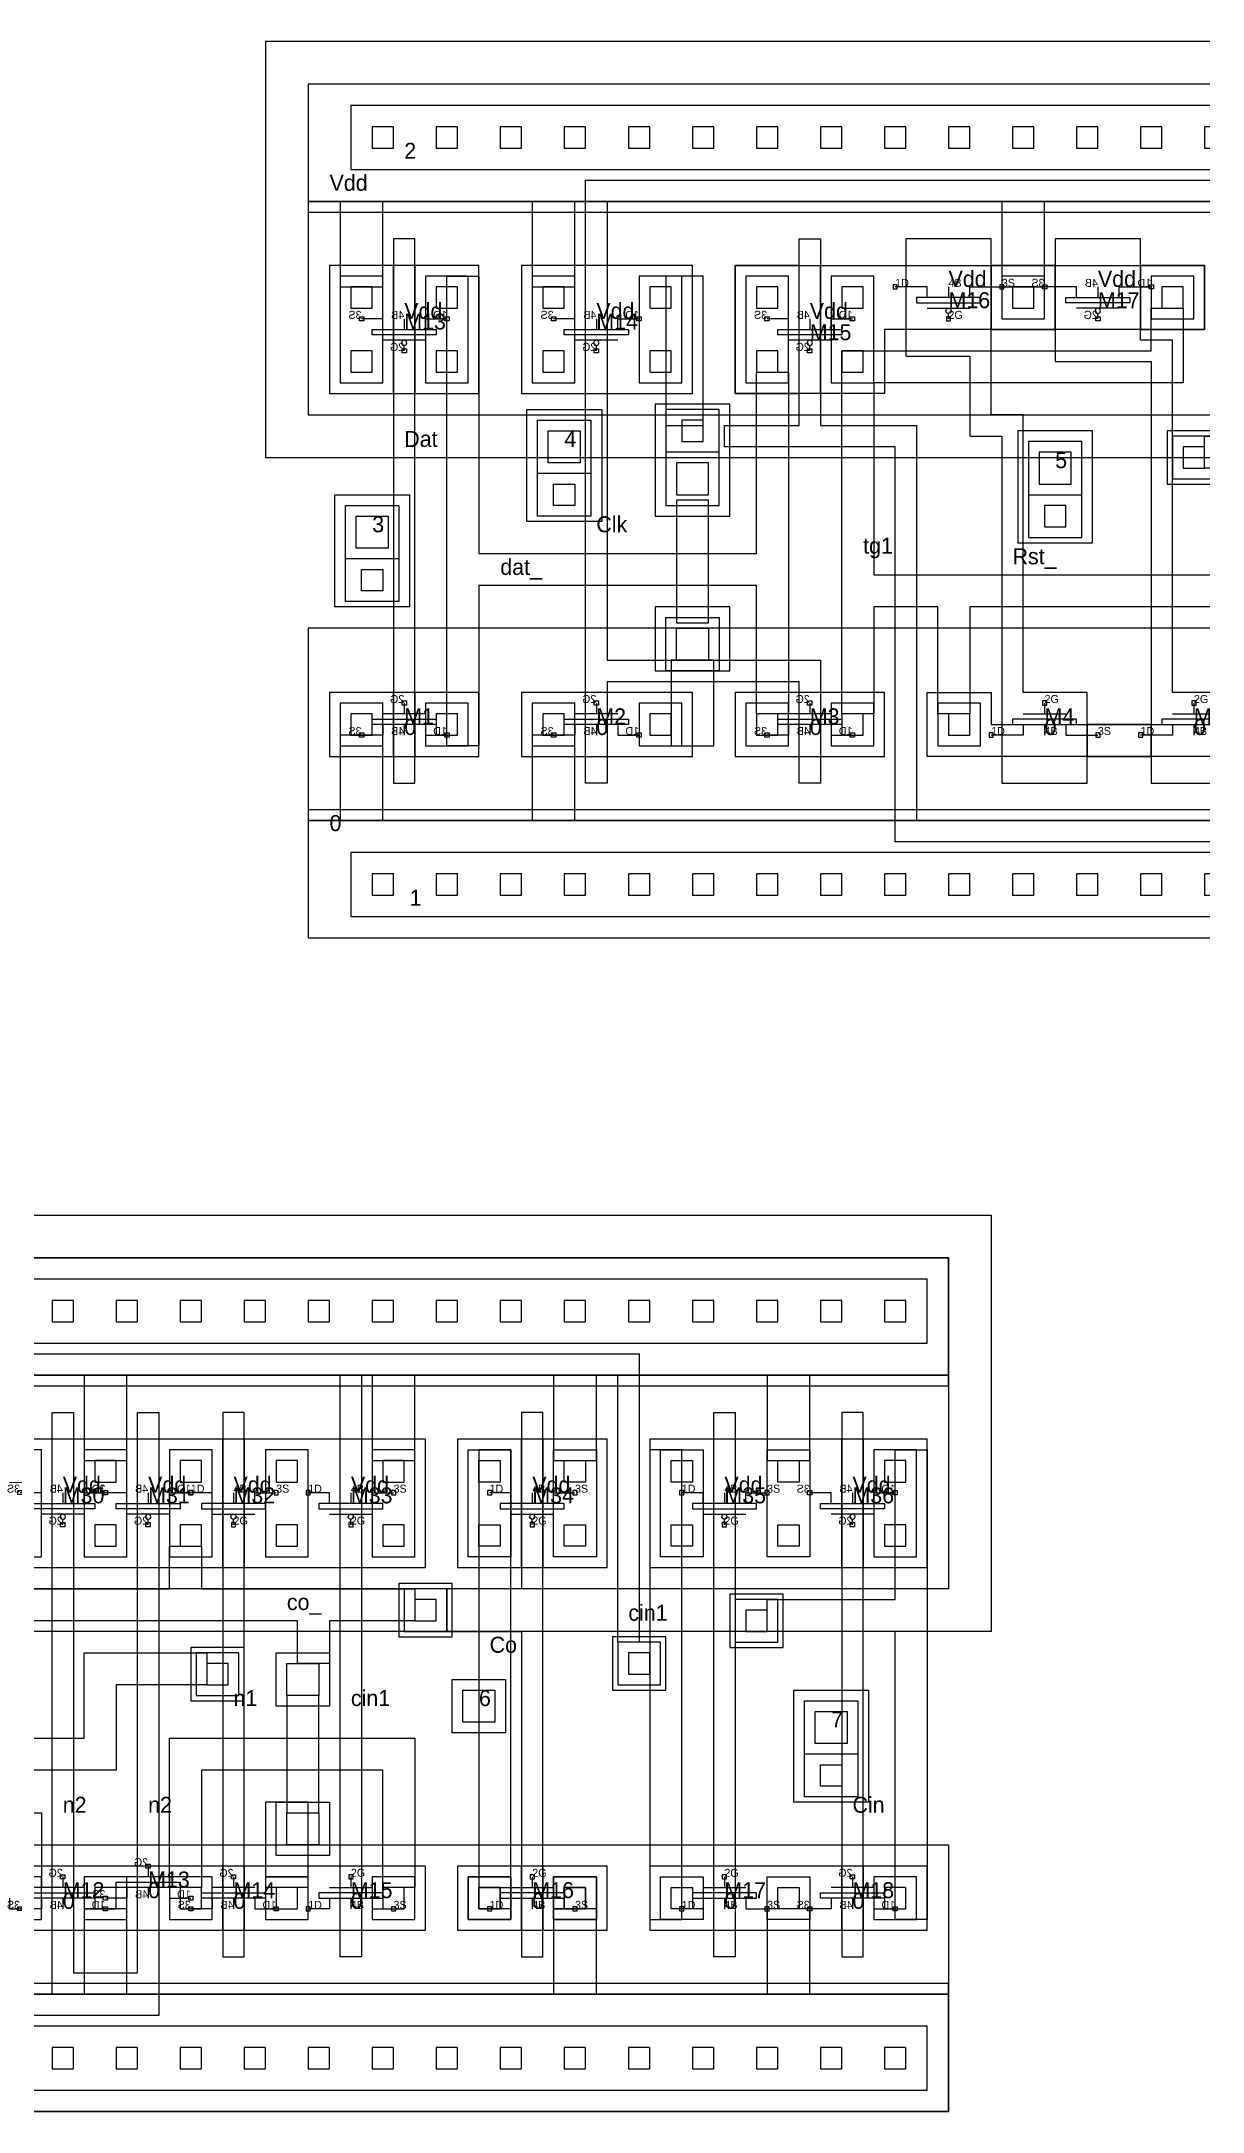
# Model space of a CAD drawing. Extents: x -4 to 794, y 0 to 644.
# Drawn here: x 165 to 273.8, y 0 to 194 of the extents above; entities that cross this region are included whole.
import ezdxf

# ---------------------------------------------------------------- set-up
doc = ezdxf.new("R2010")
doc.units = 0
for name, color, linetype in [('LAYER1', 7, 'CONTINUOUS'), ('LAYER10', 7, 'CONTINUOUS'), ('LAYER2', 7, 'CONTINUOUS'), ('LAYER25', 7, 'CONTINUOUS'), ('LAYER4', 7, 'CONTINUOUS'), ('LAYER42', 7, 'CONTINUOUS'), ('LAYER43', 7, 'CONTINUOUS'), ('LAYER44', 7, 'CONTINUOUS'), ('LAYER45', 7, 'CONTINUOUS'), ('LAYER46', 7, 'CONTINUOUS'), ('LAYER49', 7, 'CONTINUOUS'), ('LAYER5', 7, 'CONTINUOUS'), ('LAYER50', 7, 'CONTINUOUS'), ('LAYER51', 7, 'CONTINUOUS'), ('LAYER6', 7, 'CONTINUOUS'), ('LAYER8', 7, 'CONTINUOUS'), ('LAYER9', 7, 'CONTINUOUS')]:
    doc.layers.add(name, color=color, linetype=linetype)

# ---------------------------------------------------------------- blocks, each defined once
blk = doc.blocks.new('CCM1_1')
at = {"layer": 'LAYER25'}
blk.add_lwpolyline([(-1, -1), (1, -1), (1, 1), (-1, 1), (-1, -1)], dxfattribs=at)
at = {"layer": 'LAYER49'}
blk.add_lwpolyline([(-2, -2), (2, -2), (2, 2), (-2, 2), (-2, -2)], dxfattribs=at)
blk = doc.blocks.new('CCM1_2')
at = {"layer": 'LAYER25'}
for points in [[(-1, 5), (1, 5), (1, 7), (-1, 7), (-1, 5)], [(-1, -1), (1, -1), (1, 1), (-1, 1), (-1, -1)]]:
    blk.add_lwpolyline(points, dxfattribs=at)
at = {"layer": 'LAYER49'}
blk.add_lwpolyline([(-2, -2), (2, -2), (2, 8), (-2, 8), (-2, -2)], dxfattribs=at)
blk = doc.blocks.new('CCONT')
at = {"layer": 'LAYER25'}
blk.add_lwpolyline([(-1, -1), (1, -1), (1, 1), (-1, 1), (-1, -1)], dxfattribs=at)
blk = doc.blocks.new('CONT')
at = {"layer": 'LAYER25'}
blk.add_lwpolyline([(-1, -1), (1, -1), (1, 1), (-1, 1), (-1, -1)], dxfattribs=at)
blk = doc.blocks.new('M1V1M2')
at = {"layer": 'LAYER49'}
blk.add_lwpolyline([(-2.5, -2.5), (2.5, -2.5), (2.5, 2.5), (-2.5, 2.5), (-2.5, -2.5)], dxfattribs=at)
at = {"layer": 'LAYER50'}
blk.add_lwpolyline([(-1.5, -1.5), (1.5, -1.5), (1.5, 1.5), (-1.5, 1.5), (-1.5, -1.5)], dxfattribs=at)
at = {"layer": 'LAYER51'}
blk.add_lwpolyline([(-2.5, -2.5), (2.5, -2.5), (2.5, 2.5), (-2.5, 2.5), (-2.5, -2.5)], dxfattribs=at)
blk = doc.blocks.new('NMOS2X6_TOK')
at = {"layer": 'LAYER1'}
for points in [[(0, 2), (0, 1)], [(-2, 0), (-2, -1), (-4, -1)], [(-3, 0), (3, 0), (3, 0.5), (-3, 0.5), (-3, 0)], [(-2, 1), (2, 1)], [(0, 0), (0, -1)], [(2, 0), (2, -1), (4, -1)]]:
    blk.add_lwpolyline(points, dxfattribs=at)
at = {"layer": 'LAYER8'}
blk.add_lwpolyline([(-0.2, 1.8), (0.2, 1.8), (0.2, 2.2), (-0.2, 2.2), (-0.2, 1.8)], dxfattribs=at)
at = {"layer": 'LAYER9'}
for points in [[(-4.2, -1.2), (-3.8, -1.2), (-3.8, -0.8), (-4.2, -0.8), (-4.2, -1.2)], [(3.8, -1.2), (4.2, -1.2), (4.2, -0.8), (3.8, -0.8), (3.8, -1.2)]]:
    blk.add_lwpolyline(points, dxfattribs=at)
at = {"layer": 'LAYER5'}
for s, p in [('2G', (0, 2)), ('1D', (-4, -1)), ('4B', (0, -1)), ('3S', (4, -1))]:
    blk.add_text(s, height=0.75, dxfattribs=at).set_placement(p)
blk = doc.blocks.new('NMOS8X3_TOK')
at = {"layer": 'LAYER1'}
for points in [[(0, 2), (0, 1)], [(-2, 0), (-2, -1), (-5, -1)], [(-3, 0), (3, 0), (3, 0.5), (-3, 0.5), (-3, 0)], [(-2, 1), (2, 1)], [(0, 0), (0, -1)], [(2, 0), (2, -1), (5, -1)]]:
    blk.add_lwpolyline(points, dxfattribs=at)
at = {"layer": 'LAYER8'}
blk.add_lwpolyline([(-0.2, 1.8), (0.2, 1.8), (0.2, 2.2), (-0.2, 2.2), (-0.2, 1.8)], dxfattribs=at)
at = {"layer": 'LAYER9'}
for points in [[(-5.2, -1.2), (-4.8, -1.2), (-4.8, -0.8), (-5.2, -0.8), (-5.2, -1.2)], [(4.8, -1.2), (5.2, -1.2), (5.2, -0.8), (4.8, -0.8), (4.8, -1.2)]]:
    blk.add_lwpolyline(points, dxfattribs=at)
at = {"layer": 'LAYER5'}
for s, p in [('2G', (0, 2)), ('1D', (-5, -1)), ('4B', (0, -1)), ('3S', (5, -1))]:
    blk.add_text(s, height=0.75, dxfattribs=at).set_placement(p)
blk = doc.blocks.new('P1CCM1')
at = {"layer": 'LAYER25'}
blk.add_lwpolyline([(-1, -1), (1, -1), (1, 1), (-1, 1), (-1, -1)], dxfattribs=at)
at = {"layer": 'LAYER46'}
blk.add_lwpolyline([(-2.5, -2.5), (2.5, -2.5), (2.5, 2.5), (-2.5, 2.5), (-2.5, -2.5)], dxfattribs=at)
at = {"layer": 'LAYER49'}
blk.add_lwpolyline([(-2, -2), (2, -2), (2, 2), (-2, 2), (-2, -2)], dxfattribs=at)
blk = doc.blocks.new('P1CCM1V1M2')
at = {"layer": 'LAYER25'}
blk.add_lwpolyline([(-1, -5.5), (1, -5.5), (1, -3.5), (-1, -3.5), (-1, -5.5)], dxfattribs=at)
at = {"layer": 'LAYER46'}
blk.add_lwpolyline([(-3.5, -7), (3.5, -7), (3.5, 3.5), (-3.5, 3.5), (-3.5, -7)], dxfattribs=at)
at = {"layer": 'LAYER49'}
blk.add_lwpolyline([(-2.5, -6.5), (2.5, -6.5), (2.5, 2.5), (-2.5, 2.5), (-2.5, -6.5)], dxfattribs=at)
at = {"layer": 'LAYER50'}
blk.add_lwpolyline([(-1.5, -1.5), (1.5, -1.5), (1.5, 1.5), (-1.5, 1.5), (-1.5, -1.5)], dxfattribs=at)
at = {"layer": 'LAYER51'}
blk.add_lwpolyline([(-2.5, -2.5), (2.5, -2.5), (2.5, 2.5), (-2.5, 2.5), (-2.5, -2.5)], dxfattribs=at)
blk = doc.blocks.new('PMOS2X12_TOK')
at = {"layer": 'LAYER1'}
for points in [[(-2, 0), (-2, 1), (-4, 1)], [(-3, -0.5), (3, -0.5), (3, 0), (-3, 0), (-3, -0.5)], [(0, 1), (0, 0)], [(2, 0), (2, 1), (4, 1)], [(-2, -1), (2, -1)], [(0, -1.5), (-0.18, -1.43), (-0.25, -1.25), (-0.18, -1.07), (0, -1), (0.18, -1.07), (0.25, -1.25), (0.18, -1.43), (0, -1.5)], [(0, -2), (0, -1.5)]]:
    blk.add_lwpolyline(points, dxfattribs=at)
at = {"layer": 'LAYER10'}
for points in [[(-4.2, 0.8), (-3.8, 0.8), (-3.8, 1.2), (-4.2, 1.2), (-4.2, 0.8)], [(3.8, 0.8), (4.2, 0.8), (4.2, 1.2), (3.8, 1.2), (3.8, 0.8)]]:
    blk.add_lwpolyline(points, dxfattribs=at)
at = {"layer": 'LAYER8'}
blk.add_lwpolyline([(-0.2, -2.2), (0.2, -2.2), (0.2, -1.8), (-0.2, -1.8), (-0.2, -2.2)], dxfattribs=at)
at = {"layer": 'LAYER5'}
for s, p in [('1D', (-4, 1)), ('4B', (0, 1)), ('3S', (4, 1)), ('2G', (0, -2))]:
    blk.add_text(s, height=0.75, dxfattribs=at).set_placement(p)
blk = doc.blocks.new('PMOS8X6_TOK')
at = {"layer": 'LAYER1'}
for points in [[(-2, 0), (-2, 1), (-5, 1)], [(-3, -0.5), (3, -0.5), (3, 0), (-3, 0), (-3, -0.5)], [(0, 1), (0, 0)], [(2, 0), (2, 1), (5, 1)], [(-2, -1), (2, -1)], [(0, -1.5), (-0.18, -1.43), (-0.25, -1.25), (-0.18, -1.07), (0, -1), (0.18, -1.07), (0.25, -1.25), (0.18, -1.43), (0, -1.5)], [(0, -2), (0, -1.5)]]:
    blk.add_lwpolyline(points, dxfattribs=at)
at = {"layer": 'LAYER10'}
for points in [[(-5.2, 0.8), (-4.8, 0.8), (-4.8, 1.2), (-5.2, 1.2), (-5.2, 0.8)], [(4.8, 0.8), (5.2, 0.8), (5.2, 1.2), (4.8, 1.2), (4.8, 0.8)]]:
    blk.add_lwpolyline(points, dxfattribs=at)
at = {"layer": 'LAYER8'}
blk.add_lwpolyline([(-0.2, -2.2), (0.2, -2.2), (0.2, -1.8), (-0.2, -1.8), (-0.2, -2.2)], dxfattribs=at)
at = {"layer": 'LAYER5'}
for s, p in [('1D', (-5, 1)), ('4B', (0, 1)), ('3S', (5, 1)), ('2G', (0, -2))]:
    blk.add_text(s, height=0.75, dxfattribs=at).set_placement(p)
blk = doc.blocks.new('DFF2')
at = {"layer": 'LAYER10'}
for points in [[(2, 51), (8, 51), (8, 63), (2, 63), (2, 51)], [(10, 51), (16, 51), (16, 63), (10, 63), (10, 51)], [(20, 51), (26, 51), (26, 63), (20, 63), (20, 51)], [(28, 51), (36, 51), (36, 63), (28, 63), (28, 51)], [(40, 51), (46, 51), (46, 63), (40, 63), (40, 51)], [(48, 63), (56, 63), (56, 57), (54, 57), (54, 51), (48, 51), (48, 63)], [(64, 57), (70, 57), (70, 63), (64, 63), (64, 57)], [(78, 57), (84, 57), (84, 63), (78, 63), (78, 57)], [(88, 51), (94, 51), (94, 63), (88, 63), (88, 51)], [(96, 51), (106, 51), (106, 63), (96, 63), (96, 51)], [(108, 51), (114, 51), (114, 63), (108, 63), (108, 51)], [(116, 63), (116, 51), (122, 51), (122, 57), (124, 57), (124, 63), (116, 63)], [(132, 63), (139, 63), (139, 51), (133, 51), (133, 57), (132, 57), (132, 63)], [(141, 51), (147, 51), (147, 63), (141, 63), (141, 51)], [(151, 51), (157, 51), (157, 63), (151, 63), (151, 51)], [(159, 51), (165, 51), (165, 63), (159, 63), (159, 51)], [(167, 51), (173, 51), (173, 63), (167, 63), (167, 51)]]:
    blk.add_lwpolyline(points, dxfattribs=at)
at = {"layer": 'LAYER42'}
blk.add_lwpolyline([(-4, 45), (180, 45), (180, 84), (-4, 84), (-4, 45)], dxfattribs=at)
at = {"layer": 'LAYER43'}
for points in [[(4, 72), (172, 72), (172, 78), (4, 78), (4, 72)], [(2, 51), (16, 51), (16, 63), (2, 63), (2, 51)], [(20, 51), (36, 51), (36, 63), (20, 63), (20, 51)], [(40, 63), (84, 63), (84, 57), (54, 57), (54, 51), (40, 51), (40, 63)], [(88, 63), (88, 51), (122, 51), (122, 57), (133, 57), (133, 51), (147, 51), (147, 63), (88, 63)], [(151, 51), (165, 51), (165, 63), (151, 63), (151, 51)], [(159, 51), (173, 51), (173, 63), (159, 63), (159, 51)], [(2, 17), (16, 17), (16, 23), (2, 23), (2, 17)], [(20, 17), (36, 17), (36, 23), (20, 23), (20, 17)], [(40, 17), (54, 17), (54, 23), (40, 23), (40, 17)], [(58, 23), (64, 23), (64, 20), (88, 20), (88, 23), (122, 23), (122, 20), (133, 20), (133, 23), (147, 23), (147, 17), (58, 17), (58, 23)], [(151, 17), (165, 17), (165, 23), (151, 23), (151, 17)], [(159, 17), (173, 17), (173, 23), (159, 23), (159, 17)], [(4, 2), (172, 2), (172, 8), (4, 8), (4, 2)]]:
    blk.add_lwpolyline(points, dxfattribs=at)
at = {"layer": 'LAYER44'}
for points in [[(0, 49), (176, 49), (176, 69), (0, 69), (0, 49)], [(0, 0), (176, 0), (176, 11), (0, 11), (0, 0)]]:
    blk.add_lwpolyline(points, dxfattribs=at)
at = {"layer": 'LAYER45'}
for points in [[(0, 69), (176, 69), (176, 80), (0, 80), (0, 69)], [(0, 11), (176, 11), (176, 29), (0, 29), (0, 11)]]:
    blk.add_lwpolyline(points, dxfattribs=at)
at = {"layer": 'LAYER46'}
for points in [[(26, 14.5), (26, 71), (116, 71), (116, 48), (114, 48), (114, 69), (28, 69), (28, 26), (48, 26), (48, 14.5), (46, 14.5), (46, 24), (28, 24), (28, 14.5), (26, 14.5)], [(8, 65.5), (8, 14.5), (10, 14.5), (10, 65.5), (8, 65.5)], [(39, 48), (46, 48), (46, 65.5), (48, 65.5), (48, 48), (57, 48), (57, 11), (114, 11), (114, 26), (116, 26), (116, 9), (55, 9), (55, 46), (39, 46), (39, 48)], [(64, 65.5), (56, 65.5), (56, 54.5), (62, 54.5), (62, 47), (65, 47), (65, 14.5), (73, 14.5), (73, 23), (67, 23), (67, 49), (64, 49), (64, 65.5)], [(78, 65.5), (70, 65.5), (70, 54), (79, 54), (79, 14.5), (87, 14.5), (87, 23), (81, 23), (81, 56), (78, 56), (78, 65.5)], [(94, 65.5), (94, 14.5), (96, 14.5), (96, 65.5), (94, 65.5)], [(106, 65.5), (106, 14.5), (108, 14.5), (108, 65.5), (106, 65.5)], [(132, 65.5), (124, 65.5), (124, 14.5), (132, 14.5), (132, 23), (126, 23), (126, 54.5), (132, 54.5), (132, 65.5)], [(139, 65.5), (139, 14.5), (141, 14.5), (141, 65.5), (139, 65.5)], [(157, 65.5), (157, 33), (149, 33), (149, 31), (157, 31), (157, 14.5), (159, 14.5), (159, 65.5), (157, 65.5)], [(165, 65.5), (165, 14.5), (167, 14.5), (167, 65.5), (165, 65.5)], [(32.5, 25), (39.5, 25), (39.5, 31), (32.5, 31), (32.5, 25)]]:
    blk.add_lwpolyline(points, dxfattribs=at)
at = {"layer": 'LAYER49'}
for points in [[(0, 68), (176, 68), (176, 80), (0, 80), (0, 68)], [(3, 61), (7, 61), (7, 69), (3, 69), (3, 61)], [(21, 61), (25, 61), (25, 69), (21, 69), (21, 61)], [(65, 61), (69, 61), (69, 69), (65, 69), (65, 61)], [(99, 61), (103, 61), (103, 69), (99, 69), (99, 61)], [(134, 61), (138, 61), (138, 69), (134, 69), (134, 61)], [(160, 61), (164, 61), (164, 69), (160, 69), (160, 61)], [(13, 62), (16, 62), (16, 36), (42, 36), (42, 53), (45, 53), (45, 21), (42, 21), (42, 33), (16, 33), (16, 18), (13, 18), (13, 62)], [(33.5, 48), (37, 48), (37, 62), (33.5, 62), (33.5, 48)], [(170, 18), (173, 18), (173, 62), (170, 62), (170, 18)], [(79, 59), (82, 59), (82, 52), (53, 52), (53, 34), (91, 34), (91, 31), (62, 31), (62, 21), (59, 21), (59, 31), (53, 31), (53, 21), (50, 21), (50, 55), (79, 55), (79, 59)], [(89, 53), (92, 53), (92, 47), (110, 47), (110, 53), (113, 53), (113, 21), (110, 21), (110, 44), (84, 44), (84, 47), (89, 47), (89, 53)], [(118, 53), (121, 53), (121, 34), (136, 34), (136, 31), (121, 31), (121, 21), (118, 21), (118, 53)], [(129, 46), (143, 46), (143, 53), (146, 53), (146, 21), (143, 21), (143, 43), (129, 43), (129, 46)], [(152, 53), (155, 53), (155, 48), (164, 48), (164, 45), (155, 45), (155, 21), (152, 21), (152, 53)], [(34, 18), (38, 18), (38, 26), (34, 26), (34, 18)], [(3, 11), (7, 11), (7, 19), (3, 19), (3, 11)], [(21, 11), (25, 11), (25, 19), (21, 19), (21, 11)], [(89, 11), (93, 11), (93, 19), (89, 19), (89, 11)], [(134, 11), (138, 11), (138, 19), (134, 19), (134, 11)], [(160, 11), (164, 11), (164, 19), (160, 19), (160, 11)], [(0, 0), (176, 0), (176, 12), (0, 12), (0, 0)]]:
    blk.add_lwpolyline(points, dxfattribs=at)
at = {"layer": 'LAYER51'}
blk.add_lwpolyline([(34.5, 29.5), (37.5, 29.5), (37.5, 41), (34.5, 41), (34.5, 29.5)], dxfattribs=at)
at = {"layer": 'LAYER9'}
for points in [[(2, 17), (8, 17), (8, 23), (2, 23), (2, 17)], [(10, 17), (16, 17), (16, 23), (10, 23), (10, 17)], [(20, 17), (26, 17), (26, 23), (20, 23), (20, 17)], [(28, 17), (36, 17), (36, 23), (28, 23), (28, 17)], [(40, 17), (46, 17), (46, 23), (40, 23), (40, 17)], [(48, 17), (54, 17), (54, 23), (48, 23), (48, 17)], [(58, 23), (64, 23), (64, 20), (65, 20), (65, 17), (58, 17), (58, 23)], [(87, 20), (88, 20), (88, 23), (94, 23), (94, 17), (87, 17), (87, 20)], [(96, 17), (106, 17), (106, 23), (96, 23), (96, 17)], [(108, 17), (114, 17), (114, 23), (108, 23), (108, 17)], [(116, 23), (122, 23), (122, 20), (124, 20), (124, 17), (116, 17), (116, 23)], [(132, 20), (133, 20), (133, 23), (139, 23), (139, 17), (132, 17), (132, 20)], [(141, 17), (147, 17), (147, 23), (141, 23), (141, 17)], [(151, 17), (157, 17), (157, 23), (151, 23), (151, 17)], [(159, 17), (165, 17), (165, 23), (159, 23), (159, 17)], [(167, 17), (173, 17), (173, 23), (167, 23), (167, 17)], [(73, 17), (79, 17), (79, 20), (73, 20), (73, 17)]]:
    blk.add_lwpolyline(points, dxfattribs=at)
for name, p in [('CCONT', (7, 75)), ('CONT', (13, 75)), ('CONT', (19, 75)), ('CONT', (25, 75)), ('CONT', (31, 75)), ('CONT', (37, 75)), ('CONT', (43, 75)), ('CONT', (49, 75)), ('CONT', (55, 75)), ('CONT', (61, 75)), ('CONT', (67, 75)), ('CONT', (73, 75)), ('CONT', (79, 75)), ('CONT', (85, 75)), ('CONT', (91, 75)), ('CONT', (97, 75)), ('CONT', (103, 75)), ('CONT', (109, 75)), ('CONT', (115, 75)), ('CONT', (121, 75)), ('CONT', (127, 75)), ('CONT', (133, 75)), ('CONT', (139, 75)), ('CONT', (145, 75)), ('CONT', (151, 75)), ('CONT', (157, 75)), ('CONT', (163, 75)), ('CONT', (169, 75)), ('CCM1_2', (5, 54)), ('CCM1_2', (13, 54)), ('CCM1_2', (23, 54)), ('CCM1_2', (33, 54)), ('CCM1_2', (43, 54)), ('CCM1_2', (51, 54)), ('PMOS8X6_TOK', (60, 60)), ('CCM1_1', (67, 60)), ('CCM1_1', (81, 60)), ('CCM1_2', (91, 54)), ('CCM1_2', (101, 54)), ('CCM1_2', (111, 54)), ('CCM1_2', (119, 54)), ('PMOS8X6_TOK', (128, 60)), ('CCM1_2', (136, 54)), ('CCM1_2', (144, 54)), ('CCM1_2', (162, 54)), ('CCM1_2', (170, 54)), ('PMOS2X12_TOK', (95, 58)), ('PMOS2X12_TOK', (158, 57)), ('P1CCM1', (165, 47)), ('P1CCM1V1M2', (70, 44)), ('P1CCM1', (83, 45)), ('P1CCM1', (128, 44)), ('P1CCM1V1M2', (104, 38)), ('M1V1M2', (152, 40)), ('P1CCM1', (92, 33)), ('P1CCM1', (137, 33)), ('CCM1_1', (5, 20)), ('CCM1_1', (13, 20)), ('CCM1_1', (23, 20)), ('CCM1_1', (33, 20)), ('CCM1_1', (43, 20)), ('CCM1_1', (51, 20)), ('CCM1_1', (61, 20)), ('NMOS8X3_TOK', (69, 20)), ('NMOS8X3_TOK', (83, 20)), ('CCM1_1', (91, 20)), ('CCM1_1', (101, 20)), ('CCM1_1', (111, 20)), ('CCM1_1', (119, 20)), ('NMOS8X3_TOK', (128, 20)), ('CCM1_1', (136, 20)), ('CCM1_1', (144, 20)), ('NMOS2X6_TOK', (158, 20)), ('CCM1_1', (162, 20)), ('CCM1_1', (170, 20)), ('CCONT', (7, 5)), ('CONT', (13, 5)), ('CONT', (19, 5)), ('CONT', (25, 5)), ('CONT', (31, 5)), ('CONT', (37, 5)), ('CONT', (43, 5)), ('CONT', (49, 5)), ('CONT', (55, 5)), ('CONT', (61, 5)), ('CONT', (67, 5)), ('CONT', (73, 5)), ('CONT', (79, 5)), ('CONT', (85, 5)), ('CONT', (91, 5)), ('CONT', (97, 5)), ('CONT', (103, 5)), ('CONT', (109, 5)), ('CONT', (115, 5)), ('CONT', (121, 5)), ('CONT', (127, 5)), ('CONT', (133, 5)), ('CONT', (139, 5)), ('CONT', (145, 5)), ('CONT', (151, 5)), ('CONT', (157, 5)), ('CONT', (163, 5)), ('CONT', (169, 5))]:
    blk.add_blockref(name, p)
at = {"xscale": -1}
for name, p in [('PMOS8X6_TOK', (74, 60)), ('CCM1_2', (154, 54)), ('CCM1_2', (162, 54)), ('PMOS2X12_TOK', (9, 57)), ('PMOS2X12_TOK', (27, 57)), ('PMOS2X12_TOK', (47, 57)), ('PMOS2X12_TOK', (107, 58)), ('PMOS2X12_TOK', (115, 57)), ('PMOS2X12_TOK', (140, 58)), ('PMOS2X12_TOK', (166, 57)), ('P1CCM1V1M2', (24, 46)), ('P1CCM1V1M2', (6, 38)), ('M1V1M2', (172, 40)), ('P1CCM1', (147, 31)), ('M1V1M2', (36, 27.5)), ('NMOS2X6_TOK', (9, 20)), ('NMOS2X6_TOK', (27, 20)), ('NMOS2X6_TOK', (47, 20)), ('NMOS2X6_TOK', (95, 20)), ('NMOS2X6_TOK', (107, 20)), ('NMOS2X6_TOK', (115, 20)), ('NMOS2X6_TOK', (140, 19)), ('CCM1_1', (154, 20)), ('CCM1_1', (162, 20)), ('NMOS2X6_TOK', (166, 20))]:
    blk.add_blockref(name, p, dxfattribs=at)
at = {"rotation": 180}
blk.add_blockref('P1CCM1V1M2', (36, 43), dxfattribs=at)
at = {"layer": 'LAYER2'}
for s, p in [('q2', (144, 39)), ('tg1', (52, 36)), ('q1', (111, 36)), ('tg2', (119, 36)), ('dat_', (18, 34))]:
    blk.add_text(s, height=1.5, dxfattribs=at).set_placement(p)
at = {"layer": 'LAYER4'}
for s, p in [('Vdd', (2, 70)), ('Vdd', (60, 61)), ('Vdd', (74, 61)), ('Vdd', (128, 61)), ('Vdd', (95, 59)), ('Vdd', (107, 59)), ('Vdd', (140, 59)), ('Vdd', (9, 58)), ('Vdd', (27, 58)), ('Vdd', (47, 58)), ('Vdd', (115, 58)), ('Vdd', (158, 58)), ('Vdd', (166, 58)), ('Dat', (9, 46)), ('Clk', (27, 38)), ('Rst_', (66, 35)), ('Q', (153, 35)), ('Q_', (171, 35)), ('Set_', (107, 30)), ('0', (9, 19)), ('0', (27, 19)), ('0', (47, 19)), ('0', (69, 19)), ('0', (83, 19)), ('0', (95, 19)), ('0', (107, 19)), ('0', (115, 19)), ('0', (128, 19)), ('0', (140, 18)), ('0', (158, 19)), ('0', (166, 19)), ('0', (2, 10))]:
    blk.add_text(s, height=1.5, dxfattribs=at).set_placement(p)
at = {"layer": 'LAYER5'}
for s, p in [('2', (9, 73)), ('4', (24, 46)), ('5', (70, 44)), ('8', (152, 40)), ('7', (172, 40)), ('3', (6, 38)), ('6', (104, 38)), ('1', (9.5, 3))]:
    blk.add_text(s, height=1.5, dxfattribs=at).set_placement(p)
at = {"layer": 'LAYER6'}
for s, p in [('M16', (60, 59)), ('M17', (74, 59)), ('M21', (128, 59)), ('M13', (9, 57)), ('M14', (27, 57)), ('M18', (95, 57)), ('M19', (107, 57)), ('M22', (140, 57)), ('M15', (47, 56)), ('M20', (115, 56)), ('M23', (158, 56)), ('M24', (166, 56)), ('M1', (9, 20)), ('M2', (27, 20)), ('M3', (47, 20)), ('M4', (69, 20)), ('M5', (83, 20)), ('M6', (95, 20)), ('M7', (107, 20)), ('M8', (115, 20)), ('M9', (128, 20)), ('M11', (158, 20)), ('M12', (166, 20)), ('M10', (140, 19))]:
    blk.add_text(s, height=1.5, dxfattribs=at).set_placement(p)
blk = doc.blocks.new('FADD1')
at = {"layer": 'LAYER10'}
for points in [[(160, 51), (166, 51), (166, 63), (160, 63), (160, 51)], [(168, 51), (174, 51), (174, 63), (168, 63), (168, 51)], [(176, 51), (182, 51), (182, 63), (176, 63), (176, 51)], [(184, 51), (193, 51), (193, 63), (184, 63), (184, 51)], [(195, 51), (201, 51), (201, 63), (195, 63), (195, 51)], [(204, 51), (210, 51), (210, 63), (204, 63), (204, 51)], [(212, 51), (218, 51), (218, 63), (212, 63), (212, 51)], [(222, 51), (228, 51), (228, 63), (222, 63), (222, 51)], [(230, 51), (240, 51), (240, 63), (230, 63), (230, 51)], [(242, 51), (248, 51), (248, 63), (242, 63), (242, 51)]]:
    blk.add_lwpolyline(points, dxfattribs=at)
at = {"layer": 'LAYER42'}
blk.add_lwpolyline([(-4, 84), (254, 84), (254, 45), (86, 45), (86, 43), (51, 43), (51, 45), (-4, 45), (-4, 84)], dxfattribs=at)
at = {"layer": 'LAYER43'}
for points in [[(2, 72), (248, 72), (248, 78), (2, 78), (2, 72)], [(135, 51), (201, 51), (201, 63), (135, 63), (135, 51)], [(204, 51), (218, 51), (218, 63), (204, 63), (204, 51)], [(222, 51), (248, 51), (248, 63), (222, 63), (222, 51)], [(152, 17), (201, 17), (201, 23), (152, 23), (152, 17)], [(204, 17), (218, 17), (218, 23), (204, 23), (204, 17)], [(222, 17), (248, 17), (248, 23), (222, 23), (222, 17)], [(2, 2), (248, 2), (248, 8), (2, 8), (2, 2)]]:
    blk.add_lwpolyline(points, dxfattribs=at)
at = {"layer": 'LAYER44'}
for points in [[(0, 69), (250, 69), (250, 49), (82, 49), (82, 47), (55, 47), (55, 49), (0, 49), (0, 69)], [(0, 11), (250, 11), (250, 0), (0, 0), (0, 11)]]:
    blk.add_lwpolyline(points, dxfattribs=at)
at = {"layer": 'LAYER45'}
for points in [[(0, 80), (250, 80), (250, 69), (0, 69), (0, 80)], [(0, 25), (36, 25), (36, 29), (63, 29), (63, 25), (250, 25), (250, 11), (0, 11), (0, 25)]]:
    blk.add_lwpolyline(points, dxfattribs=at)
at = {"layer": 'LAYER46'}
for points in [[(124, 71), (221, 71), (221, 44), (219, 44), (219, 69), (195, 69), (195, 14.5), (193, 14.5), (193, 69), (160, 69), (160, 14.5), (158, 14.5), (158, 69), (126, 69), (126, 14.5), (124, 14.5), (124, 71)], [(80, 35.5), (82, 35.5), (82, 11), (166, 11), (166, 65.5), (168, 65.5), (168, 13), (174, 13), (174, 65.5), (176, 65.5), (176, 9), (80, 9), (80, 35.5)], [(182, 65.5), (182, 14.5), (184, 14.5), (184, 65.5), (182, 65.5)], [(210, 65.5), (210, 49), (203, 49), (203, 45), (210, 45), (210, 14.5), (212, 14.5), (212, 65.5), (210, 65.5)], [(230, 65.5), (230, 14.5), (228, 14.5), (228, 65.5), (230, 65.5)], [(240, 65.5), (240, 14.5), (242, 14.5), (242, 65.5), (240, 65.5)]]:
    blk.add_lwpolyline(points, dxfattribs=at)
at = {"layer": 'LAYER49'}
for points in [[(0, 68), (250, 68), (250, 80), (0, 80), (0, 68)], [(169, 61), (173, 61), (173, 69), (169, 69), (169, 61)], [(196, 61), (200, 61), (200, 69), (196, 69), (196, 61)], [(213, 61), (217, 61), (217, 69), (213, 69), (213, 61)], [(233, 61), (237, 61), (237, 69), (233, 69), (233, 61)], [(206, 21), (209, 21), (209, 62), (206, 62), (206, 21)], [(222, 18), (225, 18), (225, 62), (222, 62), (222, 18)], [(245, 62), (248, 62), (248, 18), (245, 18), (245, 45), (233, 45), (233, 48), (245, 48), (245, 62)], [(177, 53), (180, 53), (180, 49), (200, 49), (200, 46), (192, 46), (192, 42), (189, 42), (189, 46), (153, 46), (153, 49), (177, 49), (177, 53)], [(169, 43), (180.5, 43), (180.5, 40), (172, 40), (172, 32), (119, 32), (119, 35), (169, 35), (169, 43)], [(177, 21), (177, 35), (200, 35), (200, 21), (197, 21), (197, 32), (180, 32), (180, 21), (177, 21)], [(177, 35), (200, 35), (200, 21), (197, 21), (197, 32), (180, 32), (180, 21), (177, 21), (177, 35)], [(145, 28), (165, 28), (165, 21), (162, 21), (162, 25), (148, 25), (148, 21), (145, 21), (145, 28)], [(186, 22), (190, 22), (190, 29), (186, 29), (186, 22)], [(161, 18), (165, 18), (165, 22), (161, 22), (161, 18)], [(186, 18), (190, 18), (190, 21), (186, 21), (186, 18)], [(169, 11), (173, 11), (173, 19), (169, 19), (169, 11)], [(213, 11), (217, 11), (217, 19), (213, 19), (213, 11)], [(233, 11), (237, 11), (237, 19), (233, 19), (233, 11)], [(0, 0), (250, 0), (250, 12), (0, 12), (0, 0)]]:
    blk.add_lwpolyline(points, dxfattribs=at)
at = {"layer": 'LAYER51'}
blk.add_lwpolyline([(188, 28), (191, 28), (191, 39), (188, 39), (188, 28)], dxfattribs=at)
at = {"layer": 'LAYER9'}
for points in [[(160, 17), (166, 17), (166, 23), (160, 23), (160, 17)], [(168, 17), (174, 17), (174, 23), (168, 23), (168, 17)], [(176, 17), (182, 17), (182, 23), (176, 23), (176, 17)], [(184, 17), (193, 17), (193, 23), (184, 23), (184, 17)], [(195, 17), (201, 17), (201, 23), (195, 23), (195, 17)], [(204, 17), (210, 17), (210, 23), (204, 23), (204, 17)], [(212, 17), (218, 17), (218, 23), (212, 23), (212, 17)], [(222, 17), (228, 17), (228, 23), (222, 23), (222, 17)], [(230, 17), (240, 17), (240, 23), (230, 23), (230, 17)], [(242, 17), (248, 17), (248, 23), (242, 23), (242, 17)]]:
    blk.add_lwpolyline(points, dxfattribs=at)
for name, p in [('CONT', (167, 75)), ('CONT', (173, 75)), ('CONT', (179, 75)), ('CONT', (185, 75)), ('CONT', (191, 75)), ('CONT', (197, 75)), ('CONT', (203, 75)), ('CONT', (209, 75)), ('CONT', (215, 75)), ('CONT', (221, 75)), ('CONT', (227, 75)), ('CONT', (233, 75)), ('CONT', (239, 75)), ('CONT', (245, 75)), ('CCM1_2', (163, 54)), ('CCM1_2', (171, 54)), ('CCM1_2', (179, 54)), ('CCM1_2', (188, 54)), ('CCM1_2', (198, 54)), ('CCM1_2', (245, 54)), ('PMOS2X12_TOK', (183, 57)), ('PMOS2X12_TOK', (194, 57)), ('PMOS2X12_TOK', (211, 57)), ('PMOS2X12_TOK', (229, 57)), ('P1CCM1', (201, 47)), ('P1CCM1', (232, 46)), ('P1CCM1', (181.5, 41)), ('P1CCM1', (221, 42)), ('CCM1_1', (163, 20)), ('CCM1_1', (171, 20)), ('CCM1_1', (179, 20)), ('CCM1_1', (188, 20)), ('NMOS2X6_TOK', (194, 20)), ('CCM1_1', (198, 20)), ('CCM1_1', (207, 20)), ('NMOS2X6_TOK', (211, 20)), ('CCM1_1', (215, 20)), ('NMOS2X6_TOK', (229, 20)), ('CCM1_1', (245, 20)), ('CONT', (167, 5)), ('CONT', (173, 5)), ('CONT', (179, 5)), ('CONT', (185, 5)), ('CONT', (191, 5)), ('CONT', (197, 5)), ('CONT', (203, 5)), ('CONT', (209, 5)), ('CONT', (215, 5)), ('CONT', (221, 5)), ('CONT', (227, 5)), ('CONT', (233, 5)), ('CONT', (239, 5)), ('CONT', (245, 5))]:
    blk.add_blockref(name, p)
at = {"xscale": -1}
for name, p in [('CCM1_2', (207, 54)), ('CCM1_2', (215, 54)), ('CCM1_2', (225, 54)), ('CCM1_2', (235, 54)), ('PMOS2X12_TOK', (167, 57)), ('PMOS2X12_TOK', (175, 57)), ('PMOS2X12_TOK', (241, 57)), ('M1V1M2', (189.5, 40.5)), ('M1V1M2', (206, 38)), ('P1CCM1V1M2', (239, 36)), ('M1V1M2', (189.5, 26.5)), ('NMOS2X6_TOK', (175, 21)), ('NMOS2X6_TOK', (167, 20)), ('NMOS2X6_TOK', (183, 20)), ('CCM1_1', (207, 20)), ('CCM1_1', (215, 20)), ('CCM1_1', (225, 20)), ('CCM1_1', (235, 20)), ('NMOS2X6_TOK', (241, 20))]:
    blk.add_blockref(name, p, dxfattribs=at)
at = {"layer": 'LAYER2'}
for s, p in [('co_', (188, 47)), ('cin1', (220, 46)), ('n1', (183, 38)), ('cin1', (194, 38)), ('n2', (167, 28)), ('n2', (175, 28))]:
    blk.add_text(s, height=1.5, dxfattribs=at).set_placement(p)
at = {"layer": 'LAYER4'}
for s, p in [('Vdd', (167, 58)), ('Vdd', (175, 58)), ('Vdd', (183, 58)), ('Vdd', (194, 58)), ('Vdd', (211, 58)), ('Vdd', (229, 58)), ('Vdd', (241, 58)), ('Co', (207, 43)), ('Cin', (241, 28)), ('0', (175, 20)), ('0', (167, 19)), ('0', (183, 19)), ('0', (194, 19)), ('0', (211, 19)), ('0', (229, 19)), ('0', (241, 19))]:
    blk.add_text(s, height=1.5, dxfattribs=at).set_placement(p)
at = {"layer": 'LAYER5'}
for s, p in [('6', (206, 38)), ('7', (239, 36))]:
    blk.add_text(s, height=1.5, dxfattribs=at).set_placement(p)
at = {"layer": 'LAYER6'}
for s, p in [('M30', (167, 57)), ('M31', (175, 57)), ('M32', (183, 57)), ('M33', (194, 57)), ('M34', (211, 57)), ('M35', (229, 57)), ('M36', (241, 57)), ('M12', (167, 20)), ('M13', (175, 21)), ('M14', (183, 20)), ('M15', (194, 20)), ('M16', (211, 20)), ('M17', (229, 20)), ('M18', (241, 20))]:
    blk.add_text(s, height=1.5, dxfattribs=at).set_placement(p)

msp = doc.modelspace()

# ---------------------------------------------------------------- block references
for name, p in [('DFF2', (190, 110)), ('FADD1', (0, 0))]:
    msp.add_blockref(name, p)

doc.saveas('drawing.dxf')
